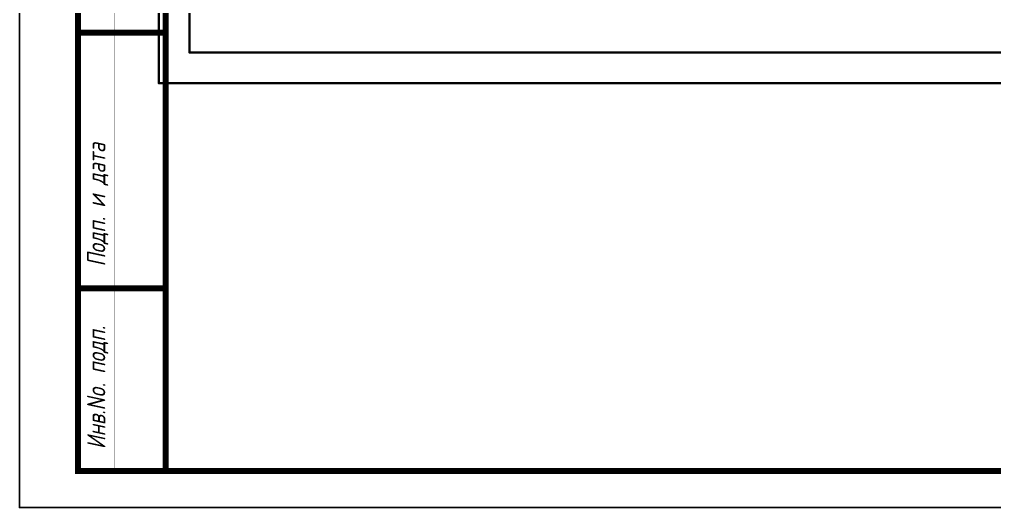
# Paper-space layout '12. ОСПИ Тандем' of a CAD drawing. Header units: millimetres. Extents: x 0 to 2732, y -76 to 297.
# Drawn here: x 0 to 133.4, y 0 to 66.8 of the extents above; entities that cross this region are included whole.
import ezdxf
from ezdxf.enums import TextEntityAlignment as Align

# ---------------------------------------------------------------- set-up
doc = ezdxf.new("R2010")
doc.units = ezdxf.units.MM
doc.layers.add('102 Рамка', color=252, linetype='Continuous')
doc.styles.add('ISOCPEUR', font='isocpeui.ttf', dxfattribs={"height": 2.5})
doc.styles.get("Standard").update_dxf_attribs({"font": 'arial.ttf'})

# ---------------------------------------------------------------- blocks, each defined once
blk = doc.blocks.new('A$C27167704')
at = {"lineweight": 30}
for p, q in [((47.9, -54.38), (43.4, -56.98)), ((43.4, -56.98), (43.4, -62.18)), ((52.4, -56.98), (47.9, -54.38)), ((52.4, -62.18), (52.4, -56.98)), ((547.6, -56.98), (552.1, -54.38)), ((547.6, -62.18), (547.6, -56.98)), ((552.1, -54.38), (556.6, -56.98)), ((556.6, -56.98), (556.6, -62.18)), ((43.4, -62.18), (47.9, -64.78)), ((47.9, -64.78), (52.4, -62.18)), ((552.1, -64.78), (547.6, -62.18)), ((556.6, -62.18), (552.1, -64.78)), ((43.4, -387.82), (47.9, -385.22)), ((47.9, -385.22), (52.4, -387.82)), ((552.1, -385.22), (547.6, -387.82)), ((556.6, -387.82), (552.1, -385.22)), ((43.4, -393.02), (43.4, -387.82)), ((47.9, -395.62), (43.4, -393.02)), ((52.4, -393.02), (47.9, -395.62)), ((52.4, -387.82), (52.4, -393.02)), ((547.6, -387.82), (547.6, -393.02)), ((547.6, -393.02), (552.1, -395.62)), ((552.1, -395.62), (556.6, -393.02)), ((556.6, -393.02), (556.6, -387.82))]:
    blk.add_line(p, q, dxfattribs=at)
for points in [[(0, 0), (600, 0), (600, -450), (0, -450)], [(21.05, -21.05), (578.95, -21.05), (578.95, -428.95), (21.05, -428.95)]]:
    blk.add_lwpolyline(points, close=True, dxfattribs=at)
blk.add_lwpolyline([(35, -50), (565, -50), (565, -400), (35, -400)], close=True)
for centre, radius in [((47.9, -59.58), 5.52), ((47.9, -59.58), 3), ((552.1, -59.58), 5.52), ((552.1, -59.58), 3), ((47.9, -390.42), 5.52), ((552.1, -390.42), 5.52), ((47.9, -390.42), 3), ((552.1, -390.42), 3)]:
    blk.add_circle(centre, radius, dxfattribs=at)
blk = doc.blocks.new('A$C383D5868')
blk.add_blockref('A$C27167704', (0, 450))
blk = doc.blocks.new('*U270')
at = {"layer": '102 Рамка', "color": 0}
blk.add_lwpolyline([(420, 297), (0, 297), (0, 0), (420, 0)], close=True, dxfattribs=at)
at = {"layer": '102 Рамка', "color": 0, "const_width": 0.8}
for points in [[(415, 5), (415, 292), (20, 292), (20, 5)], [(8, 5), (20, 5), (20, 90), (8, 90)]]:
    blk.add_lwpolyline(points, close=True, dxfattribs=at)
at = {"layer": '102 Рамка', "color": 0}
for points, const_width in [([(13, 90), (13, 5)], 0.05), ([(8, 65), (20, 65)], 0.8), ([(8, 30), (20, 30)], 0.8)]:
    blk.add_lwpolyline(points, dxfattribs=dict(at, const_width=const_width))
at = {"color": 7, "style": 'ISOCPEUR', "oblique": 10, "width": 0.8}
for tag, height, p in [('ИМЯ-ПРОЕКТА', 3.5, (353, 54.91)), ('НОМЕР-ЛИСТА', 2.5, (393.56, 25))]:
    blk.add_attdef(tag, text='', height=height, dxfattribs=at).set_placement(p, align=Align.MIDDLE_CENTER)
at = {"color": 7, "lineweight": 30, "oblique": 10, "width": 0.8, "flags": 104}
for tag, p in [('РАЗДЕЛ-ПРОЕКТА', (332.62, 27.39)), ('НАИМЕНОВАНИЕ-ЧЕРТЕЖА', (330, 12.5))]:
    blk.add_attdef(tag, text='', height=2.5, dxfattribs=at).set_placement(p, align=Align.MIDDLE_CENTER)
at = {"layer": '102 Рамка', "color": 7, "style": 'ISOCPEUR', "width": 0.8}
for s, p in [('Подп. и дата', (10.5, 33)), ('Инв.No. подп.', (10.5, 8))]:
    blk.add_text(s, height=2.5, rotation=90, dxfattribs=at).set_placement(p, align=Align.MIDDLE_LEFT)
blk.add_attdef('FORMATTEXT', text='', height=2.5, dxfattribs=at).set_placement((363.5, 3.75), align=Align.TOP_LEFT)

psp = doc.layouts.new('12. ОСПИ Тандем')

# ---------------------------------------------------------------- block references
at = {"color": 7, "lineweight": 30}
psp.add_blockref('*U270', (0, 0), dxfattribs=at)
at = {"xscale": 0.2, "yscale": 0.2, "zscale": 0.2}
psp.add_blockref('A$C383D5868', (19.05, 58.08), dxfattribs=at)

doc.saveas('drawing.dxf')
